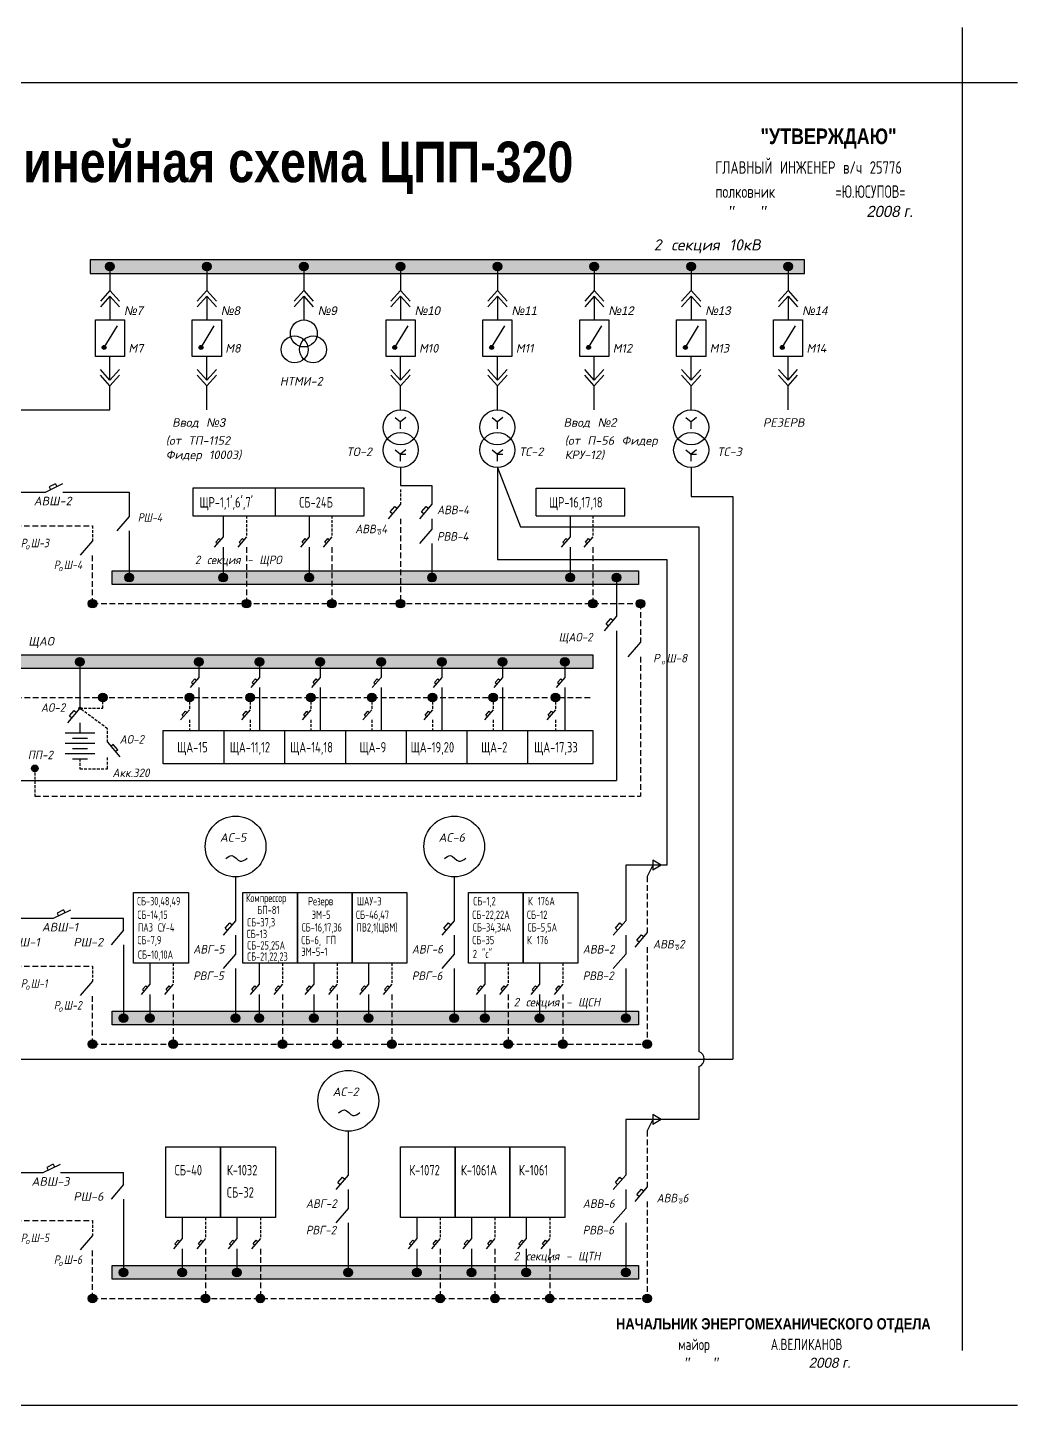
# Model space of a CAD drawing. Header units: millimetres. Extents: x -11416 to -93, y -936 to 5251.
# Drawn here: x -4538 to -93, y -936 to 5251 of the extents above; entities that cross this region are included whole.
import ezdxf

# ---------------------------------------------------------------- set-up
doc = ezdxf.new("R2010")
doc.units = ezdxf.units.MM
doc.linetypes.add('штриховая', pattern=[19.05, 12.7, -6.35])
doc.styles.get("Standard").update_dxf_attribs({"font": 'txt.shx'})
doc.styles.add('стиль1', font='ARIALNB.TTF')

# ---------------------------------------------------------------- blocks, each defined once
blk = doc.blocks.new('1')
at = {"oblique": 12, "width": 0.8}
for s, height, p in [('Р ', 16, (1198.3, 640.3)), ('  Ш-3', 16, (1194.9, 640.3)), ('о', 11.2, (1207.1, 636.4))]:
    blk.add_text(s, height=height, dxfattribs=at).set_placement(p)
blk = doc.blocks.new('11')
at = {"oblique": 12, "width": 0.8}
for s, height, p in [('Р ', 16, (1260.1, 599.4)), ('о', 11.2, (1268.9, 595.5)), ('  Ш-4', 16, (1256.7, 599.4))]:
    blk.add_text(s, height=height, dxfattribs=at).set_placement(p)
blk = doc.blocks.new('111')
at = {"oblique": 12, "width": 0.8}
for s, height, p in [('Р ', 16, (1198.3, -183.8)), ('о', 11.2, (1207.1, -187.7)), ('  Ш-1', 16, (1194.9, -183.8))]:
    blk.add_text(s, height=height, dxfattribs=at).set_placement(p)
blk = doc.blocks.new('1111')
at = {"oblique": 12, "width": 0.8}
for s, height, p in [('Р ', 16, (1260.1, -224.6)), ('о', 11.2, (1268.9, -228.5)), ('  Ш-2', 16, (1256.7, -224.6))]:
    blk.add_text(s, height=height, dxfattribs=at).set_placement(p)
blk = doc.blocks.new('3')
for p, q in [((185.8, 13.6), (176.4, -1.8)), ((185.8, 13.6), (195.2, -1.8)), ((176.4, -1.8), (195.2, -1.8))]:
    blk.add_line(p, q)
blk = doc.blocks.new('11111')
at = {"oblique": 12, "width": 0.8}
for s, height, p in [('Р ', 16, (1198.3, -659.7)), ('  Ш-5', 16, (1194.9, -659.7)), ('о', 11.2, (1207.1, -663.5))]:
    blk.add_text(s, height=height, dxfattribs=at).set_placement(p)
blk = doc.blocks.new('111111')
at = {"oblique": 12, "width": 0.8}
for s, height, p in [('Р ', 16, (1260.1, -700.5)), ('  Ш-6', 16, (1256.7, -700.5)), ('о', 11.2, (1268.9, -704.4))]:
    blk.add_text(s, height=height, dxfattribs=at).set_placement(p)

msp = doc.modelspace()

# ---------------------------------------------------------------- hatches: boundary and pattern name
for color, points in [(108, [(-1050.2, 4208.8), (-4256.6, 4208.8), (-4256.6, 4147.5), (-1050.2, 4147.5)]), (256, [(-4149, 4178.2, 1), (-4187.8, 4178.2, 1)]), (256, [(-3714, 4178.2, 1), (-3752.8, 4178.2, 1)]), (256, [(-3279, 4178.2, 1), (-3317.8, 4178.2, 1)]), (256, [(-2844, 4178.2, 1), (-2882.8, 4178.2, 1)]), (256, [(-2409, 4178.2, 1), (-2447.8, 4178.2, 1)]), (256, [(-1973.9, 4178.2, 1), (-2012.8, 4178.2, 1)]), (256, [(-1538.9, 4178.2, 1), (-1577.8, 4178.2, 1)]), (256, [(-1103.9, 4178.2, 1), (-1142.8, 4178.2, 1)]), (256, [(-4185.4, 3815, 1), (-4203.3, 3815, 1)]), (256, [(-3750.4, 3815, 1), (-3768.3, 3815, 1)]), (256, [(-2880.4, 3815, 1), (-2898.3, 3815, 1)]), (256, [(-2445.4, 3815, 1), (-2463.3, 3815, 1)]), (256, [(-2010.4, 3815, 1), (-2028.3, 3815, 1)]), (256, [(-1575.4, 3815, 1), (-1593.3, 3815, 1)]), (256, [(-1140.4, 3815, 1), (-1158.3, 3815, 1)]), (1, [(-4158.8, 2812.1), (-1795.7, 2812.1), (-1795.7, 2750.7), (-4158.8, 2750.7)]), (256, [(-4062.7, 2781.4, 1), (-4101.6, 2781.4, 1)]), (256, [(-3641.2, 2781.4, 1), (-3680, 2781.4, 1)]), (256, [(-3253.8, 2781.4, 1), (-3292.6, 2781.4, 1)]), (256, [(-2702.9, 2781.4, 1), (-2741.7, 2781.4, 1)]), (256, [(-2082.8, 2781.4, 1), (-2121.7, 2781.4, 1)]), (256, [(-1874.2, 2781.4, 1), (-1913.1, 2781.4, 1)]), (256, [(-4226.9, 2664.6, 1), (-4265.7, 2664.6, 1)]), (256, [(-3535.5, 2664.6, 1), (-3574.3, 2664.6, 1)]), (256, [(-3152.1, 2664.6, 1), (-3191, 2664.6, 1)]), (256, [(-2844, 2664.6, 1), (-2882.8, 2664.6, 1)]), (256, [(-1981.2, 2664.6, 1), (-2020, 2664.6, 1)]), (256, [(-1767.2, 2664.6, 1), (-1806.1, 2664.6, 1)]), (1, [(-6838.5, 2434.4), (-2000.1, 2434.4), (-2000.1, 2373.1), (-6838.5, 2373.1)]), (256, [(-4283.8, 2403.7, 1), (-4322.7, 2403.7, 1)]), (256, [(-3750.3, 2403.7, 1), (-3789.1, 2403.7, 1)]), (256, [(-3477.4, 2403.7, 1), (-3516.2, 2403.7, 1)]), (256, [(-3204.5, 2403.7, 1), (-3243.3, 2403.7, 1)]), (256, [(-2931.6, 2403.7, 1), (-2970.5, 2403.7, 1)]), (256, [(-2658.7, 2403.7, 1), (-2697.6, 2403.7, 1)]), (256, [(-2385.9, 2403.7, 1), (-2424.7, 2403.7, 1)]), (256, [(-2106.3, 2403.7, 1), (-2145.2, 2403.7, 1)]), (256, [(-4180.8, 2243.4, 1), (-4219.6, 2243.4, 1)]), (256, [(-3792.2, 2243.4, 1), (-3831.1, 2243.4, 1)]), (256, [(-3519.3, 2243.4, 1), (-3558.2, 2243.4, 1)]), (256, [(-3246.5, 2243.4, 1), (-3285.3, 2243.4, 1)]), (256, [(-2973.6, 2243.4, 1), (-3012.4, 2243.4, 1)]), (256, [(-2700.7, 2243.4, 1), (-2739.5, 2243.4, 1)]), (256, [(-2427.8, 2243.4, 1), (-2466.7, 2243.4, 1)]), (256, [(-2148.3, 2243.4, 1), (-2187.1, 2243.4, 1)]), (1, [(-4158.8, 834.3), (-1795.7, 834.3), (-1795.7, 773), (-4158.8, 773)]), (256, [(-4087.7, 803.7, 1), (-4126.6, 803.7, 1)]), (256, [(-3970.1, 803.7, 1), (-4009, 803.7, 1)]), (256, [(-3584.7, 803.7, 1), (-3623.6, 803.7, 1)]), (256, [(-3479.6, 803.7, 1), (-3518.4, 803.7, 1)]), (256, [(-3234, 803.7, 1), (-3272.9, 803.7, 1)]), (256, [(-2988.4, 803.7, 1), (-3027.3, 803.7, 1)]), (256, [(-2603, 803.7, 1), (-2641.9, 803.7, 1)]), (256, [(-2466, 803.7, 1), (-2504.8, 803.7, 1)]), (256, [(-2220.4, 803.7, 1), (-2259.2, 803.7, 1)]), (256, [(-1832.9, 803.7, 1), (-1871.7, 803.7, 1)]), (256, [(-4226.9, 686.9, 1), (-4265.7, 686.9, 1)]), (256, [(-3864.4, 686.9, 1), (-3903.3, 686.9, 1)]), (256, [(-3373.9, 686.9, 1), (-3412.7, 686.9, 1)]), (256, [(-3128.3, 686.9, 1), (-3167.2, 686.9, 1)]), (256, [(-2882.7, 686.9, 1), (-2921.6, 686.9, 1)]), (256, [(-2360.3, 686.9, 1), (-2399.1, 686.9, 1)]), (256, [(-2114.7, 686.9, 1), (-2153.5, 686.9, 1)]), (256, [(-1736.3, 686.9, 1), (-1775.2, 686.9, 1)]), (1, [(-4158.8, -307.7), (-1795.7, -307.7), (-1795.7, -369), (-4158.8, -369)]), (256, [(-4087.7, -338.4, 1), (-4126.6, -338.4, 1)]), (256, [(-3825, -338.4, 1), (-3863.8, -338.4, 1)]), (256, [(-3579.4, -338.4, 1), (-3618.2, -338.4, 1)]), (256, [(-3078.7, -338.4, 1), (-3117.5, -338.4, 1)]), (256, [(-2771.3, -338.4, 1), (-2810.1, -338.4, 1)]), (256, [(-2525.7, -338.4, 1), (-2564.5, -338.4, 1)]), (256, [(-2280.1, -338.4, 1), (-2318.9, -338.4, 1)]), (256, [(-1832.9, -338.4, 1), (-1871.7, -338.4, 1)]), (256, [(-4226.9, -455.1, 1), (-4265.7, -455.1, 1)]), (256, [(-3719.3, -455.1, 1), (-3758.1, -455.1, 1)]), (256, [(-3473.7, -455.1, 1), (-3512.5, -455.1, 1)]), (256, [(-2665.6, -455.1, 1), (-2704.4, -455.1, 1)]), (256, [(-2420, -455.1, 1), (-2458.8, -455.1, 1)]), (256, [(-2174.4, -455.1, 1), (-2213.2, -455.1, 1)]), (256, [(-1736.3, -455.1, 1), (-1775.2, -455.1, 1)])]:
    msp.add_hatch(color=color).paths.add_polyline_path(points)
h = msp.add_hatch(color=256)
edge = h.paths.add_edge_path()
edge.add_arc((-2863.4, 3335.3), 2.1, 0, 360)
h = msp.add_hatch(color=256)
edge = h.paths.add_edge_path()
edge.add_arc((-2428.4, 3335.3), 2.1, 0, 360)
h = msp.add_hatch(color=256)
edge = h.paths.add_edge_path()
edge.add_arc((-1558.4, 3335.3), 2.1, 0, 360)
h = msp.add_hatch(color=0)
edge = h.paths.add_edge_path()
edge.add_arc((-4303.2, 2194.6), 5.42, 0, 360)
h = msp.add_hatch(color=0)
edge = h.paths.add_edge_path()
edge.add_arc((-4505.7, 1925.1), 15, 0, 360)

# ---------------------------------------------------------------- linework, layer by layer
at = {"color": 255}
for p, q in [((-340.9, 5251.4), (-340.9, -688.6)), ((-8503.4, 5004.4), (-93.4, 5004.4)), ((-93.4, -935.6), (-8503.4, -935.6))]:
    msp.add_line(p, q, dxfattribs=at)
for p, q in [((-4168.4, 4178.2), (-4168.4, 4070.5)), ((-3733.4, 4178.2), (-3733.4, 4070.5)), ((-3298.4, 4178.2), (-3298.4, 4070.5)), ((-2863.4, 4178.2), (-2863.4, 4070.5)), ((-2428.4, 4178.2), (-2428.4, 4070.5)), ((-1993.4, 4178.2), (-1993.4, 4070.5)), ((-1558.4, 4178.2), (-1558.4, 4070.5)), ((-1123.3, 4178.2), (-1123.3, 4070.5)), ((-4168.4, 4070.5), (-4211.5, 4023)), ((-4168.4, 4044.8), (-4211.5, 3997.3)), ((-4168.4, 4070.5), (-4125.4, 4023)), ((-4168.4, 4044.8), (-4125.4, 3997.3)), ((-4168.4, 4044.8), (-4168.4, 3938.3)), ((-3733.4, 4070.5), (-3776.4, 4023)), ((-3733.4, 4044.8), (-3776.4, 3997.3)), ((-3733.4, 4070.5), (-3690.3, 4023)), ((-3733.4, 4044.8), (-3690.3, 3997.3)), ((-3733.4, 4044.8), (-3733.4, 3938.3)), ((-3298.4, 4070.5), (-3341.4, 4023)), ((-3298.4, 4044.8), (-3341.4, 3997.3)), ((-3298.4, 4070.5), (-3255.3, 4023)), ((-3298.4, 4044.8), (-3255.3, 3997.3)), ((-3298.4, 4044.8), (-3298.4, 3938.3)), ((-2863.4, 4070.5), (-2906.4, 4023)), ((-2863.4, 4044.8), (-2906.4, 3997.3)), ((-2863.4, 4070.5), (-2820.3, 4023)), ((-2863.4, 4044.8), (-2820.3, 3997.3)), ((-2863.4, 4044.8), (-2863.4, 3938.3)), ((-2428.4, 4070.5), (-2471.4, 4023)), ((-2428.4, 4044.8), (-2471.4, 3997.3)), ((-2428.4, 4070.5), (-2385.3, 4023)), ((-2428.4, 4044.8), (-2385.3, 3997.3)), ((-2428.4, 4044.8), (-2428.4, 3938.3)), ((-1993.4, 4070.5), (-2036.4, 4023)), ((-1993.4, 4044.8), (-2036.4, 3997.3)), ((-1993.4, 4070.5), (-1950.3, 4023)), ((-1993.4, 4044.8), (-1950.3, 3997.3)), ((-1993.4, 4044.8), (-1993.4, 3938.3)), ((-1558.4, 4070.5), (-1601.4, 4023)), ((-1558.4, 4044.8), (-1601.4, 3997.3)), ((-1558.4, 4070.5), (-1515.3, 4023)), ((-1558.4, 4044.8), (-1515.3, 3997.3)), ((-1558.4, 4044.8), (-1558.4, 3938.3)), ((-1123.3, 4070.5), (-1166.4, 4023)), ((-1123.3, 4044.8), (-1166.4, 3997.3)), ((-1123.3, 4070.5), (-1080.3, 4023)), ((-1123.3, 4044.8), (-1080.3, 3997.3)), ((-1123.3, 4044.8), (-1123.3, 3938.3)), ((-4168.4, 3668.3), (-4168.4, 3774.8)), ((-3733.4, 3668.3), (-3733.4, 3774.8)), ((-2863.4, 3668.3), (-2863.4, 3774.8)), ((-2428.4, 3668.3), (-2428.4, 3774.8)), ((-1993.4, 3668.3), (-1993.4, 3774.8)), ((-1558.4, 3668.3), (-1558.4, 3774.8)), ((-1123.3, 3668.3), (-1123.3, 3774.8)), ((-4168.4, 3668.3), (-4211.5, 3715.8)), ((-4168.4, 3668.3), (-4125.4, 3715.8)), ((-3733.4, 3668.3), (-3776.4, 3715.8)), ((-3733.4, 3668.3), (-3690.3, 3715.8)), ((-2863.4, 3668.3), (-2906.4, 3715.8)), ((-2863.4, 3668.3), (-2820.3, 3715.8)), ((-2428.4, 3668.3), (-2471.4, 3715.8)), ((-2428.4, 3668.3), (-2385.3, 3715.8)), ((-1993.4, 3668.3), (-2036.4, 3715.8)), ((-1993.4, 3668.3), (-1950.3, 3715.8)), ((-1558.4, 3668.3), (-1601.4, 3715.8)), ((-1558.4, 3668.3), (-1515.3, 3715.8)), ((-1123.3, 3668.3), (-1166.4, 3715.8)), ((-1123.3, 3668.3), (-1080.3, 3715.8)), ((-4168.4, 3642.6), (-4211.5, 3690.1)), ((-4168.4, 3642.6), (-4125.4, 3690.1)), ((-3733.4, 3642.6), (-3776.4, 3690.1)), ((-3733.4, 3642.6), (-3690.3, 3690.1)), ((-2863.4, 3642.6), (-2906.4, 3690.1)), ((-2863.4, 3642.6), (-2820.3, 3690.1)), ((-2428.4, 3642.6), (-2471.4, 3690.1)), ((-2428.4, 3642.6), (-2385.3, 3690.1)), ((-1993.4, 3642.6), (-2036.4, 3690.1)), ((-1993.4, 3642.6), (-1950.3, 3690.1)), ((-1558.4, 3642.6), (-1601.4, 3690.1)), ((-1558.4, 3642.6), (-1515.3, 3690.1)), ((-1123.3, 3642.6), (-1166.4, 3690.1)), ((-1123.3, 3642.6), (-1080.3, 3690.1)), ((-4168.4, 3535), (-4168.4, 3642.6)), ((-3733.4, 3535), (-3733.4, 3642.6)), ((-2863.4, 3535), (-2863.4, 3642.6)), ((-2428.4, 3535), (-2428.4, 3642.6)), ((-1993.4, 3535), (-1993.4, 3642.6)), ((-1558.4, 3535), (-1558.4, 3642.6)), ((-1123.3, 3535), (-1123.3, 3642.6)), ((-5368.2, 3535), (-4168.4, 3535)), ((-2887, 3499.9), (-2863.4, 3480.7)), ((-2839.7, 3499.9), (-2863.4, 3480.7)), ((-2863.4, 3450.1), (-2863.4, 3480.7)), ((-2452, 3499.9), (-2428.4, 3480.7)), ((-2404.7, 3499.9), (-2428.4, 3480.7)), ((-2428.4, 3450.1), (-2428.4, 3480.7)), ((-1582, 3499.9), (-1558.4, 3480.7)), ((-1534.7, 3499.9), (-1558.4, 3480.7)), ((-1558.4, 3450.1), (-1558.4, 3480.7)), ((-2887, 3354.6), (-2863.4, 3335.3)), ((-2839.7, 3354.6), (-2863.4, 3335.3)), ((-2452, 3354.6), (-2428.4, 3335.3)), ((-2404.7, 3354.6), (-2428.4, 3335.3)), ((-1582, 3354.6), (-1558.4, 3335.3)), ((-1534.7, 3354.6), (-1558.4, 3335.3)), ((-2863.4, 3304.8), (-2863.4, 3335.3)), ((-2863.4, 3335.3), (-2839.3, 3335.3)), ((-2428.4, 3304.8), (-2428.4, 3335.3)), ((-2428.4, 3335.3), (-2404.2, 3335.3)), ((-1558.4, 3304.8), (-1558.4, 3335.3)), ((-1558.4, 3335.3), (-1534.2, 3335.3)), ((-2863.4, 3275.5), (-2863.4, 3195.2)), ((-2428.4, 3275.5), (-2428.4, 2862.6)), ((-2428.4, 3275.5), (-2324.1, 3009.2)), ((-1558.4, 3275.5), (-1558.4, 3145.9)), ((-4760.8, 3165.9), (-4457.7, 3165.9)), ((-4457.7, 3165.9), (-4380.5, 3203.5)), ((-4413.3, 3202.4), (-4441.8, 3188.5)), ((-4441.8, 3188.5), (-4436, 3176.5)), ((-4413.3, 3202.4), (-4407.4, 3190.4)), ((-4380.5, 3165.9), (-4082.1, 3165.9)), ((-4082.1, 3165.9), (-4082.1, 3055.9)), ((-3026.9, 3183.4), (-3796.2, 3183.4)), ((-3796.2, 3183.4), (-3796.2, 3059)), ((-3425.1, 3059), (-3425.1, 3183.4)), ((-3026.9, 3059), (-3026.9, 3183.4)), ((-2863.4, 3195.2), (-2722.3, 3195.2)), ((-2722.3, 3195.2), (-2722.3, 3111.1)), ((-2254.2, 3059), (-2254.2, 3183.4)), ((-2254.2, 3183.4), (-1855.9, 3183.4)), ((-1855.9, 3059), (-1855.9, 3183.4)), ((-2863.4, 3111.1), (-2919.4, 3046.2)), ((-2910, 3077.6), (-2889.3, 3101.6)), ((-2889.3, 3101.6), (-2879.1, 3092.9)), ((-2722.3, 3111.1), (-2778.3, 3046.2)), ((-2768.9, 3077.6), (-2748.2, 3101.6)), ((-2748.2, 3101.6), (-2738, 3092.9)), ((-1558.4, 3145.9), (-1371.1, 3145.9)), ((-1371.1, 3145.9), (-1371.1, 619.1)), ((-4082.1, 3055.9), (-4138.2, 2990.9)), ((-3796.2, 3059), (-3026.9, 3059)), ((-3660.6, 3059), (-3660.6, 2964.3)), ((-3273.2, 3059), (-3273.2, 2964.3)), ((-2910, 3077.6), (-2899.9, 3068.8)), ((-2768.9, 3077.6), (-2758.8, 3068.8)), ((-2722.3, 3046.2), (-2722.3, 2999)), ((-2254.2, 3059), (-1855.9, 3059)), ((-2102.2, 3059), (-2102.2, 2964.3)), ((-4082.1, 2990.9), (-4082.1, 2781.4)), ((-2722.3, 2999), (-2778.3, 2934)), ((-2324.1, 3009.2), (-1523.4, 3009.2)), ((-1523.4, 3009.2), (-1523.4, 653.3)), ((-4246.3, 2947.3), (-4302.3, 2882.3)), ((-3660.6, 2964.3), (-3699.8, 2918.8)), ((-3693.2, 2940.8), (-3678.7, 2957.6)), ((-3693.2, 2940.8), (-3686.1, 2934.7)), ((-3678.7, 2957.6), (-3671.6, 2951.5)), ((-3660.6, 2918.8), (-3660.6, 2786.6)), ((-3554.9, 2964.3), (-3594.1, 2918.8)), ((-3587.5, 2940.8), (-3573, 2957.6)), ((-3587.5, 2940.8), (-3580.4, 2934.7)), ((-3573, 2957.6), (-3565.9, 2951.5)), ((-3273.2, 2964.3), (-3312.4, 2918.8)), ((-3305.8, 2940.8), (-3291.3, 2957.6)), ((-3305.8, 2940.8), (-3298.7, 2934.7)), ((-3291.3, 2957.6), (-3284.2, 2951.5)), ((-3273.2, 2918.8), (-3273.2, 2786.6)), ((-3171.5, 2964.3), (-3210.8, 2918.8)), ((-3204.2, 2940.8), (-3189.7, 2957.6)), ((-3204.2, 2940.8), (-3197.1, 2934.7)), ((-3189.7, 2957.6), (-3182.6, 2951.5)), ((-2722.3, 2934), (-2722.3, 2788.9)), ((-2102.2, 2964.3), (-2141.5, 2918.8)), ((-2134.9, 2940.8), (-2120.4, 2957.6)), ((-2134.9, 2940.8), (-2127.8, 2934.7)), ((-2120.4, 2957.6), (-2113.3, 2951.5)), ((-2102.2, 2918.8), (-2102.2, 2786.6)), ((-2000.6, 2964.3), (-2039.8, 2918.8)), ((-2033.3, 2940.8), (-2018.8, 2957.6)), ((-2033.3, 2940.8), (-2026.2, 2934.7)), ((-2018.8, 2957.6), (-2011.7, 2951.5)), ((-2428.4, 2862.6), (-1667.4, 2862.6)), ((-1667.4, 2862.6), (-1667.4, 1489.8)), ((-1893.7, 2781.4), (-1893.7, 2607.9)), ((-1893.7, 2607.9), (-1949.7, 2542.9)), ((-1940.3, 2574.3), (-1919.6, 2598.4)), ((-1940.3, 2574.3), (-1930.2, 2565.6)), ((-1919.6, 2598.4), (-1909.4, 2589.6)), ((-1893.7, 2542.9), (-1893.7, 1870.1)), ((-1786.6, 2491.1), (-1842.7, 2426.2)), ((-4303.2, 2403.7), (-4303.2, 2194.6)), ((-3769.7, 2403.7), (-3769.7, 2333.6)), ((-3496.8, 2403.7), (-3496.8, 2333.6)), ((-3223.9, 2403.7), (-3223.9, 2333.6)), ((-2951, 2403.7), (-2951, 2333.6)), ((-2678.2, 2403.7), (-2678.2, 2333.6)), ((-2405.3, 2403.7), (-2405.3, 2333.6)), ((-2125.7, 2403.7), (-2125.7, 2333.6)), ((-3769.7, 2333.6), (-3808.9, 2288.1)), ((-3802.3, 2310.1), (-3787.8, 2326.9)), ((-3802.3, 2310.1), (-3795.2, 2304)), ((-3787.8, 2326.9), (-3780.7, 2320.8)), ((-3496.8, 2333.6), (-3536, 2288.1)), ((-3529.4, 2310.1), (-3514.9, 2326.9)), ((-3529.4, 2310.1), (-3522.4, 2304)), ((-3514.9, 2326.9), (-3507.8, 2320.8)), ((-3223.9, 2333.6), (-3263.1, 2288.1)), ((-3256.6, 2310.1), (-3242.1, 2326.9)), ((-3256.6, 2310.1), (-3249.5, 2304)), ((-3242.1, 2326.9), (-3235, 2320.8)), ((-2951, 2333.6), (-2990.3, 2288.1)), ((-2983.7, 2310.1), (-2969.2, 2326.9)), ((-2983.7, 2310.1), (-2976.6, 2304)), ((-2969.2, 2326.9), (-2962.1, 2320.8)), ((-2678.2, 2333.6), (-2717.4, 2288.1)), ((-2710.8, 2310.1), (-2696.3, 2326.9)), ((-2710.8, 2310.1), (-2703.7, 2304)), ((-2696.3, 2326.9), (-2689.2, 2320.8)), ((-2405.3, 2333.6), (-2444.5, 2288.1)), ((-2437.9, 2310.1), (-2423.4, 2326.9)), ((-2437.9, 2310.1), (-2430.8, 2304)), ((-2423.4, 2326.9), (-2416.3, 2320.8)), ((-2125.7, 2333.6), (-2165, 2288.1)), ((-2158.4, 2310.1), (-2143.9, 2326.9)), ((-2158.4, 2310.1), (-2151.3, 2304)), ((-2143.9, 2326.9), (-2136.8, 2320.8)), ((-3769.7, 2288.1), (-3769.7, 2094.5)), ((-3496.8, 2288.1), (-3496.8, 2094.5)), ((-3223.9, 2288.1), (-3223.9, 2094.5)), ((-2951, 2288.1), (-2951, 2094.5)), ((-2678.2, 2288.1), (-2678.2, 2094.5)), ((-2405.3, 2288.1), (-2405.3, 2094.5)), ((-2125.7, 2288.1), (-2125.7, 2094.5)), ((-4303.2, 2194.6), (-4359.3, 2129.6)), ((-4349.9, 2161), (-4329.1, 2185)), ((-4329.1, 2185), (-4319, 2176.3)), ((-3811.6, 2188.1), (-3850.9, 2142.6)), ((-3844.3, 2164.6), (-3829.8, 2181.4)), ((-3829.8, 2181.4), (-3822.7, 2175.3)), ((-3538.8, 2188.1), (-3578, 2142.6)), ((-3571.4, 2164.6), (-3556.9, 2181.4)), ((-3556.9, 2181.4), (-3549.8, 2175.3)), ((-3265.9, 2188.1), (-3305.1, 2142.6)), ((-3298.5, 2164.6), (-3284, 2181.4)), ((-3284, 2181.4), (-3276.9, 2175.3)), ((-2993, 2188.1), (-3032.2, 2142.6)), ((-3025.6, 2164.6), (-3011.1, 2181.4)), ((-3011.1, 2181.4), (-3004, 2175.3)), ((-2720.1, 2188.1), (-2759.3, 2142.6)), ((-2752.8, 2164.6), (-2738.2, 2181.4)), ((-2738.2, 2181.4), (-2731.2, 2175.3)), ((-2447.2, 2188.1), (-2486.5, 2142.6)), ((-2479.9, 2164.6), (-2465.4, 2181.4)), ((-2465.4, 2181.4), (-2458.3, 2175.3)), ((-2167.7, 2188.1), (-2206.9, 2142.6)), ((-2200.4, 2164.6), (-2185.8, 2181.4)), ((-2185.8, 2181.4), (-2178.7, 2175.3)), ((-4349.9, 2161), (-4339.7, 2152.2)), ((-4303.2, 2129.6), (-4303.2, 2084.5)), ((-3844.3, 2164.6), (-3837.2, 2158.4)), ((-3571.4, 2164.6), (-3564.3, 2158.4)), ((-3298.5, 2164.6), (-3291.4, 2158.4)), ((-3025.6, 2164.6), (-3018.6, 2158.4)), ((-2752.8, 2164.6), (-2745.7, 2158.4)), ((-2479.9, 2164.6), (-2472.8, 2158.4)), ((-2200.4, 2164.6), (-2193.3, 2158.4)), ((-4370, 2084.5), (-4236.5, 2084.5)), ((-4336.6, 2060.8), (-4269.9, 2060.8)), ((-4179.8, 2042), (-4123.8, 1977)), ((-3657.2, 2094.5), (-3657.2, 1946.1)), ((-3384.3, 2094.5), (-3384.3, 1946.1)), ((-3111.4, 2094.5), (-3111.4, 1946.1)), ((-2838.6, 2094.5), (-2838.6, 1946.1)), ((-2565.7, 2094.5), (-2565.7, 1946.1)), ((-2292.8, 2094.5), (-2292.8, 1946.1)), ((-4370, 2038.3), (-4236.5, 2038.3)), ((-4370, 1992), (-4236.5, 1992)), ((-4336.6, 2014.5), (-4269.9, 2014.5)), ((-4153.9, 2032.5), (-4164, 2023.7)), ((-4133.1, 2008.4), (-4153.9, 2032.5)), ((-4133.1, 2008.4), (-4143.3, 1999.7)), ((-4336.6, 1968.3), (-4269.9, 1968.3)), ((-4734.4, 1870.1), (-1893.7, 1870.1)), ((-1852.3, 1489.8), (-1852.3, 1240.7)), ((-1667.4, 1489.8), (-1852.3, 1489.8)), ((-1729.9, 1489.8), (-1755.8, 1439.3)), ((-3604.2, 1437.7), (-3604.2, 1240.7)), ((-2622.4, 1437.7), (-2622.4, 1240.7)), ((-4628.4, 1252.7), (-4421.2, 1252.7)), ((-4421.2, 1252.7), (-4344.1, 1290.2)), ((-4376.8, 1289.2), (-4405.4, 1275.3)), ((-4405.4, 1275.3), (-4399.5, 1263.2)), ((-4376.8, 1289.2), (-4371, 1277.1)), ((-4344.1, 1252.7), (-4107.1, 1252.7)), ((-4107.1, 1198.3), (-4107.1, 1252.7)), ((-3604.2, 1240.7), (-3660.2, 1175.8)), ((-2622.4, 1240.7), (-2678.5, 1175.8)), ((-1852.3, 1240.7), (-1908.4, 1175.8)), ((-4107.1, 1198.3), (-4163.2, 1133.3)), ((-3650.8, 1207.2), (-3630.1, 1231.2)), ((-3650.8, 1207.2), (-3640.7, 1198.4)), ((-3630.1, 1231.2), (-3619.9, 1222.5)), ((-3604.2, 1175.8), (-3604.2, 1090.8)), ((-2669.1, 1207.2), (-2648.3, 1231.2)), ((-2669.1, 1207.2), (-2658.9, 1198.4)), ((-2648.3, 1231.2), (-2638.2, 1222.5)), ((-2622.4, 1175.8), (-2622.4, 1090.8)), ((-1899, 1207.2), (-1878.2, 1231.2)), ((-1899, 1207.2), (-1888.8, 1198.4)), ((-1878.2, 1231.2), (-1868.1, 1222.5)), ((-1852.3, 1175.8), (-1852.3, 1090.8)), ((-1755.8, 1187.8), (-1811.8, 1122.8)), ((-1802.4, 1154.2), (-1781.7, 1178.2)), ((-1781.7, 1178.2), (-1771.5, 1169.5)), ((-4107.1, 1133.3), (-4107.1, 803.7)), ((-1802.4, 1154.2), (-1792.3, 1145.4)), ((-3604.2, 1090.8), (-3660.2, 1025.9)), ((-2622.4, 1090.8), (-2678.5, 1025.9)), ((-1852.3, 1090.8), (-1908.4, 1025.9)), ((-3989.6, 1050.3), (-3989.6, 955.6)), ((-3604.2, 1025.9), (-3604.2, 811.1)), ((-3499, 1050.3), (-3499, 955.6)), ((-3253.4, 1050.3), (-3253.4, 955.6)), ((-3007.8, 1050.3), (-3007.8, 955.6)), ((-2622.4, 1025.9), (-2622.4, 811.1)), ((-2485.4, 1050.3), (-2485.4, 955.6)), ((-2239.8, 1050.3), (-2239.8, 955.6)), ((-1852.3, 1025.9), (-1852.3, 811.1)), ((-4246.3, 969.5), (-4302.3, 904.6)), ((-3989.6, 955.6), (-4028.8, 910.1)), ((-4022.2, 932.1), (-4007.7, 948.9)), ((-4022.2, 932.1), (-4015.1, 926)), ((-4007.7, 948.9), (-4000.6, 942.8)), ((-3883.9, 955.6), (-3923.1, 910.1)), ((-3916.5, 932.1), (-3902, 948.9)), ((-3916.5, 932.1), (-3909.4, 926)), ((-3902, 948.9), (-3894.9, 942.8)), ((-3499, 955.6), (-3538.2, 910.1)), ((-3531.7, 932.1), (-3517.2, 948.9)), ((-3531.7, 932.1), (-3524.6, 926)), ((-3517.2, 948.9), (-3510.1, 942.8)), ((-3393.3, 955.6), (-3432.5, 910.1)), ((-3426, 932.1), (-3411.5, 948.9)), ((-3426, 932.1), (-3418.9, 926)), ((-3411.5, 948.9), (-3404.4, 942.8)), ((-3253.4, 955.6), (-3292.7, 910.1)), ((-3286.1, 932.1), (-3271.6, 948.9)), ((-3286.1, 932.1), (-3279, 926)), ((-3271.6, 948.9), (-3264.5, 942.8)), ((-3147.7, 955.6), (-3187, 910.1)), ((-3180.4, 932.1), (-3165.9, 948.9)), ((-3180.4, 932.1), (-3173.3, 926)), ((-3165.9, 948.9), (-3158.8, 942.8)), ((-3007.8, 955.6), (-3047.1, 910.1)), ((-3040.5, 932.1), (-3026, 948.9)), ((-3040.5, 932.1), (-3033.4, 926)), ((-3026, 948.9), (-3018.9, 942.8)), ((-2902.1, 955.6), (-2941.4, 910.1)), ((-2934.8, 932.1), (-2920.3, 948.9)), ((-2934.8, 932.1), (-2927.7, 926)), ((-2920.3, 948.9), (-2913.2, 942.8)), ((-2485.4, 955.6), (-2524.6, 910.1)), ((-2518.1, 932.1), (-2503.5, 948.9)), ((-2518.1, 932.1), (-2511, 926)), ((-2503.5, 948.9), (-2496.4, 942.8)), ((-2379.7, 955.6), (-2418.9, 910.1)), ((-2412.4, 932.1), (-2397.8, 948.9)), ((-2412.4, 932.1), (-2405.3, 926)), ((-2397.8, 948.9), (-2390.7, 942.8)), ((-2239.8, 955.6), (-2279, 910.1)), ((-2272.5, 932.1), (-2257.9, 948.9)), ((-2272.5, 932.1), (-2265.4, 926)), ((-2257.9, 948.9), (-2250.9, 942.8)), ((-2134.1, 955.6), (-2173.3, 910.1)), ((-2166.8, 932.1), (-2152.3, 948.9)), ((-2166.8, 932.1), (-2159.7, 926)), ((-2152.3, 948.9), (-2145.2, 942.8)), ((-3989.6, 910.1), (-3989.6, 803.7)), ((-3499, 910.1), (-3499, 803.7)), ((-3253.4, 910.1), (-3253.4, 803.7)), ((-3007.8, 910.1), (-3007.8, 803.7)), ((-2485.4, 910.1), (-2485.4, 803.7)), ((-2239.8, 910.1), (-2239.8, 803.7)), ((-5297.1, 619.1), (-1371.1, 619.1)), ((-1523.4, 586.1), (-1523.4, 347.8)), ((-1852.3, 347.8), (-1852.3, 98.7)), ((-1523.4, 347.8), (-1852.3, 347.8)), ((-1729.9, 347.8), (-1755.8, 297.3)), ((-3098.1, 295.7), (-3098.1, 98.7)), ((-4467.8, 110.7), (-4390.7, 148.2)), ((-4423.4, 147.1), (-4452, 133.3)), ((-4452, 133.3), (-4446.1, 121.2)), ((-4423.4, 147.1), (-4417.6, 135.1)), ((-4739.5, 110.7), (-4467.8, 110.7)), ((-4390.7, 110.7), (-4107.1, 110.7)), ((-4107.1, 56.2), (-4107.1, 110.7)), ((-3098.1, 98.7), (-3154.1, 33.7)), ((-3144.8, 65.1), (-3124, 89.2)), ((-3144.8, 65.1), (-3134.6, 56.4)), ((-3124, 89.2), (-3113.9, 80.4)), ((-1852.3, 98.7), (-1908.4, 33.7)), ((-1899, 65.1), (-1878.2, 89.2)), ((-1899, 65.1), (-1888.8, 56.4)), ((-1878.2, 89.2), (-1868.1, 80.4)), ((-4107.1, 56.2), (-4163.2, -8.7)), ((-3098.1, 33.7), (-3098.1, -51.2)), ((-1852.3, 33.7), (-1852.3, -51.2)), ((-1755.8, 45.7), (-1811.8, -19.2)), ((-1802.4, 12.2), (-1781.7, 36.2)), ((-1802.4, 12.2), (-1792.3, 3.4)), ((-1781.7, 36.2), (-1771.5, 27.5)), ((-4107.1, -8.7), (-4107.1, -338.4)), ((-3098.1, -51.2), (-3154.1, -116.2)), ((-1852.3, -51.2), (-1908.4, -116.2)), ((-3844.4, -91.7), (-3844.4, -186.4)), ((-3598.8, -91.7), (-3598.8, -186.4)), ((-3098.1, -116.2), (-3098.1, -330.9)), ((-2790.7, -91.7), (-2790.7, -186.4)), ((-2545.1, -91.7), (-2545.1, -186.4)), ((-2299.5, -91.7), (-2299.5, -186.4)), ((-1852.3, -116.2), (-1852.3, -330.9)), ((-4246.3, -172.5), (-4302.3, -237.4)), ((-3844.4, -186.4), (-3883.6, -231.9)), ((-3877, -209.9), (-3862.5, -193.1)), ((-3877, -209.9), (-3869.9, -216)), ((-3862.5, -193.1), (-3855.4, -199.2)), ((-3844.4, -231.9), (-3844.4, -338.4)), ((-3738.7, -186.4), (-3777.9, -231.9)), ((-3771.3, -209.9), (-3756.8, -193.1)), ((-3771.3, -209.9), (-3764.2, -216)), ((-3756.8, -193.1), (-3749.7, -199.2)), ((-3598.8, -186.4), (-3638, -231.9)), ((-3631.4, -209.9), (-3616.9, -193.1)), ((-3631.4, -209.9), (-3624.3, -216)), ((-3616.9, -193.1), (-3609.8, -199.2)), ((-3598.8, -231.9), (-3598.8, -338.4)), ((-3493.1, -186.4), (-3532.3, -231.9)), ((-3525.7, -209.9), (-3511.2, -193.1)), ((-3525.7, -209.9), (-3518.6, -216)), ((-3511.2, -193.1), (-3504.1, -199.2)), ((-2790.7, -186.4), (-2829.9, -231.9)), ((-2823.3, -209.9), (-2808.8, -193.1)), ((-2823.3, -209.9), (-2816.2, -216)), ((-2808.8, -193.1), (-2801.7, -199.2)), ((-2790.7, -231.9), (-2790.7, -338.4)), ((-2685, -186.4), (-2724.2, -231.9)), ((-2717.6, -209.9), (-2703.1, -193.1)), ((-2717.6, -209.9), (-2710.6, -216)), ((-2703.1, -193.1), (-2696, -199.2)), ((-2545.1, -186.4), (-2584.3, -231.9)), ((-2577.8, -209.9), (-2563.2, -193.1)), ((-2577.8, -209.9), (-2570.7, -216)), ((-2563.2, -193.1), (-2556.1, -199.2)), ((-2545.1, -231.9), (-2545.1, -338.4)), ((-2439.4, -186.4), (-2478.6, -231.9)), ((-2472.1, -209.9), (-2457.5, -193.1)), ((-2472.1, -209.9), (-2465, -216)), ((-2457.5, -193.1), (-2450.4, -199.2)), ((-2299.5, -186.4), (-2338.7, -231.9)), ((-2332.2, -209.9), (-2317.7, -193.1)), ((-2332.2, -209.9), (-2325.1, -216)), ((-2317.7, -193.1), (-2310.6, -199.2)), ((-2299.5, -231.9), (-2299.5, -338.4)), ((-2193.8, -186.4), (-2233, -231.9)), ((-2226.5, -209.9), (-2212, -193.1)), ((-2226.5, -209.9), (-2219.4, -216)), ((-2212, -193.1), (-2204.9, -199.2))]:
    msp.add_line(p, q)
at = {"linetype": 'штриховая'}
for p, q in [((-2863.4, 3177.9), (-2863.4, 3111.1)), ((-3554.9, 3059), (-3554.9, 2964.3)), ((-3171.5, 3059), (-3171.5, 2964.3)), ((-2000.6, 3059), (-2000.6, 2964.3)), ((-4246.3, 3014.1), (-4246.3, 2947.3)), ((-4200.2, 2194.6), (-4200.2, 2243.4)), ((-3811.6, 2243.4), (-3811.6, 2188.1)), ((-3538.8, 2243.4), (-3538.8, 2188.1)), ((-3265.9, 2243.4), (-3265.9, 2188.1)), ((-2993, 2243.4), (-2993, 2188.1)), ((-2720.1, 2243.4), (-2720.1, 2188.1)), ((-2447.2, 2243.4), (-2447.2, 2188.1)), ((-2167.7, 2243.4), (-2167.7, 2188.1)), ((-4303.2, 2194.6), (-4200.2, 2194.6)), ((-4179.8, 2103.1), (-4303.2, 2194.6)), ((-3811.6, 2142.6), (-3811.6, 2094.5)), ((-3538.8, 2142.6), (-3538.8, 2094.5)), ((-3265.9, 2142.6), (-3265.9, 2094.5)), ((-2993, 2142.6), (-2993, 2094.5)), ((-2720.1, 2142.6), (-2720.1, 2094.5)), ((-2447.2, 2142.6), (-2447.2, 2094.5)), ((-2167.7, 2142.6), (-2167.7, 2094.5)), ((-4179.8, 2042), (-4179.8, 2103.1)), ((-4505.7, 1925.1), (-4505.7, 1800.5)), ((-4303.2, 1968.3), (-4303.2, 1923.2)), ((-4303.2, 1923.2), (-4179.8, 1923.2)), ((-4179.8, 1923.2), (-4179.8, 1977)), ((-4246.3, 1036.3), (-4246.3, 969.5)), ((-3883.9, 1050.3), (-3883.9, 955.6)), ((-3393.3, 1050.3), (-3393.3, 955.6)), ((-3147.7, 1050.3), (-3147.7, 955.6)), ((-2902.1, 1050.3), (-2902.1, 955.6)), ((-2379.7, 1050.3), (-2379.7, 955.6)), ((-2134.1, 1050.3), (-2134.1, 955.6)), ((-4246.3, -105.7), (-4246.3, -172.5)), ((-3738.7, -91.7), (-3738.7, -186.4)), ((-3493.1, -91.7), (-3493.1, -186.4)), ((-2685, -91.7), (-2685, -186.4)), ((-2439.4, -91.7), (-2439.4, -186.4)), ((-2193.8, -91.7), (-2193.8, -186.4))]:
    msp.add_line(p, q, dxfattribs=at)
at = {"linetype": 'штриховая', "ltscale": 2}
for p, q in [((-2863.4, 3046.2), (-2863.4, 2664.6)), ((-4592.4, 3014.1), (-4246.3, 3014.1)), ((-3554.9, 2918.8), (-3554.9, 2664.6)), ((-3171.5, 2918.8), (-3171.5, 2664.6)), ((-2000.6, 2918.8), (-2000.6, 2664.6)), ((-4246.3, 2664.6), (-4246.3, 2882.3)), ((-4246.3, 2664.6), (-1786.6, 2664.6)), ((-1786.6, 2664.6), (-1786.6, 2491.1)), ((-1786.6, 2426.2), (-1786.6, 1800.5)), ((-6838.5, 2243.4), (-2000.1, 2243.4)), ((-4505.7, 1800.5), (-1786.6, 1800.5)), ((-1755.8, 1439.3), (-1755.8, 1187.8)), ((-1755.8, 1122.8), (-1755.8, 686.9)), ((-4592.4, 1036.3), (-4246.3, 1036.3)), ((-4246.3, 686.9), (-4246.3, 904.6)), ((-3883.9, 910.1), (-3883.9, 686.9)), ((-3393.3, 910.1), (-3393.3, 686.9)), ((-3147.7, 910.1), (-3147.7, 686.9)), ((-2902.1, 910.1), (-2902.1, 686.9)), ((-2379.7, 910.1), (-2379.7, 686.9)), ((-2134.1, 910.1), (-2134.1, 686.9)), ((-4246.3, 686.9), (-1755.8, 686.9)), ((-1755.8, 297.3), (-1755.8, 45.7)), ((-1755.8, -19.2), (-1755.8, -455.1)), ((-4592.4, -105.7), (-4246.3, -105.7)), ((-4246.3, -455.1), (-4246.3, -237.4)), ((-3738.7, -231.9), (-3738.7, -455.1)), ((-3493.1, -231.9), (-3493.1, -455.1)), ((-2685, -231.9), (-2685, -455.1)), ((-2439.4, -231.9), (-2439.4, -455.1)), ((-2193.8, -231.9), (-2193.8, -455.1)), ((-4246.3, -455.1), (-1755.8, -455.1))]:
    msp.add_line(p, q, dxfattribs=at)
for points in [[(-1050.2, 4208.8), (-4256.6, 4208.8), (-4256.6, 4147.5), (-1050.2, 4147.5)], [(-4233.6, 3938.3), (-4103.2, 3938.3), (-4103.2, 3774.8), (-4233.6, 3774.8)], [(-3798.6, 3938.3), (-3668.2, 3938.3), (-3668.2, 3774.8), (-3798.6, 3774.8)], [(-2928.6, 3938.3), (-2798.2, 3938.3), (-2798.2, 3774.8), (-2928.6, 3774.8)], [(-2493.6, 3938.3), (-2363.1, 3938.3), (-2363.1, 3774.8), (-2493.6, 3774.8)], [(-2058.6, 3938.3), (-1928.1, 3938.3), (-1928.1, 3774.8), (-2058.6, 3774.8)], [(-1623.6, 3938.3), (-1493.1, 3938.3), (-1493.1, 3774.8), (-1623.6, 3774.8)], [(-1188.6, 3938.3), (-1058.1, 3938.3), (-1058.1, 3774.8), (-1188.6, 3774.8)], [(-4158.8, 2812.1), (-1795.7, 2812.1), (-1795.7, 2750.7), (-4158.8, 2750.7)], [(-6838.5, 2434.4), (-2000.1, 2434.4), (-2000.1, 2373.1), (-6838.5, 2373.1)], [(-3930.1, 2094.5), (-2000.1, 2094.5), (-2000.1, 1946.1), (-3930.1, 1946.1)], [(-4062, 1367.3), (-3816.4, 1367.3), (-3816.4, 1050.3), (-4062, 1050.3)], [(-3571.5, 1367.3), (-3325.9, 1367.3), (-3325.9, 1050.3), (-3571.5, 1050.3)], [(-3325.9, 1367.3), (-3080.3, 1367.3), (-3080.3, 1050.3), (-3325.9, 1050.3)], [(-3080.3, 1367.3), (-2834.7, 1367.3), (-2834.7, 1050.3), (-3080.3, 1050.3)], [(-2557.9, 1367.3), (-2312.3, 1367.3), (-2312.3, 1050.3), (-2557.9, 1050.3)], [(-2312.3, 1367.3), (-2066.7, 1367.3), (-2066.7, 1050.3), (-2312.3, 1050.3)], [(-4158.8, 834.3), (-1795.7, 834.3), (-1795.7, 773), (-4158.8, 773)], [(-3916.9, 225.2), (-3671.3, 225.2), (-3671.3, -91.7), (-3916.9, -91.7)], [(-3671.3, 225.2), (-3425.7, 225.2), (-3425.7, -91.7), (-3671.3, -91.7)], [(-2863.2, 225.2), (-2617.6, 225.2), (-2617.6, -91.7), (-2863.2, -91.7)], [(-2617.6, 225.2), (-2372, 225.2), (-2372, -91.7), (-2617.6, -91.7)], [(-2372, 225.2), (-2126.4, 225.2), (-2126.4, -91.7), (-2372, -91.7)], [(-4158.8, -307.7), (-1795.7, -307.7), (-1795.7, -369), (-4158.8, -369)]]:
    msp.add_lwpolyline(points, close=True)
for points in [[(-4194.4, 3815), (-4135, 3911.5)], [(-3759.4, 3815), (-3699.9, 3911.5)], [(-2889.4, 3815), (-2829.9, 3911.5)], [(-2454.4, 3815), (-2394.9, 3911.5)], [(-2019.3, 3815), (-1959.9, 3911.5)], [(-1584.3, 3815), (-1524.9, 3911.5)], [(-1149.3, 3815), (-1089.9, 3911.5)]]:
    msp.add_lwpolyline(points)
for centre, radius in [((-4168.4, 4178.2), 19.4), ((-3733.4, 4178.2), 19.4), ((-3298.4, 4178.2), 19.4), ((-2863.4, 4178.2), 19.4), ((-2428.4, 4178.2), 19.4), ((-1993.4, 4178.2), 19.4), ((-1558.4, 4178.2), 19.4), ((-1123.3, 4178.2), 19.4), ((-3297.7, 3877.8), 60.5), ((-3339.2, 3806), 60.5), ((-3256.2, 3806), 60.5), ((-4194.4, 3815), 8.95), ((-3759.4, 3815), 8.95), ((-2889.4, 3815), 8.95), ((-2454.4, 3815), 8.95), ((-2019.3, 3815), 8.95), ((-1584.3, 3815), 8.95), ((-1149.3, 3815), 8.95), ((-2863.4, 3456.3), 78.7), ((-2428.4, 3456.3), 78.7), ((-1558.4, 3456.3), 78.7), ((-2863.4, 3354.2), 78.7), ((-2428.4, 3354.2), 78.7), ((-1558.4, 3354.2), 78.7), ((-2863.4, 3335.3), 2.1), ((-2428.4, 3335.3), 2.1), ((-1558.4, 3335.3), 2.1), ((-4082.1, 2781.4), 19.4), ((-3660.6, 2781.4), 19.4), ((-3273.2, 2781.4), 19.4), ((-2722.3, 2781.4), 19.4), ((-2102.2, 2781.4), 19.4), ((-1893.7, 2781.4), 19.4), ((-4246.3, 2664.6), 19.4), ((-3554.9, 2664.6), 19.4), ((-3171.5, 2664.6), 19.4), ((-2863.4, 2664.6), 19.4), ((-2000.6, 2664.6), 19.4), ((-1786.6, 2664.6), 19.4), ((-4303.2, 2403.7), 19.4), ((-3769.7, 2403.7), 19.4), ((-3496.8, 2403.7), 19.4), ((-3223.9, 2403.7), 19.4), ((-2951, 2403.7), 19.4), ((-2678.2, 2403.7), 19.4), ((-2405.3, 2403.7), 19.4), ((-2125.7, 2403.7), 19.4), ((-4200.2, 2243.4), 19.4), ((-3811.6, 2243.4), 19.4), ((-3538.8, 2243.4), 19.4), ((-3265.9, 2243.4), 19.4), ((-2993, 2243.4), 19.4), ((-2720.1, 2243.4), 19.4), ((-2447.2, 2243.4), 19.4), ((-2167.7, 2243.4), 19.4), ((-4303.2, 2194.6), 5.42), ((-4505.7, 1925.1), 15), ((-3604.2, 1574.1), 136.4), ((-2622.4, 1574.1), 136.4), ((-4107.1, 803.7), 19.4), ((-3989.6, 803.7), 19.4), ((-3604.2, 803.7), 19.4), ((-3499, 803.7), 19.4), ((-3253.4, 803.7), 19.4), ((-3007.8, 803.7), 19.4), ((-2622.4, 803.7), 19.4), ((-2485.4, 803.7), 19.4), ((-2239.8, 803.7), 19.4), ((-1852.3, 803.7), 19.4), ((-4246.3, 686.9), 19.4), ((-3883.9, 686.9), 19.4), ((-3393.3, 686.9), 19.4), ((-3147.7, 686.9), 19.4), ((-2902.1, 686.9), 19.4), ((-2379.7, 686.9), 19.4), ((-2134.1, 686.9), 19.4), ((-1755.8, 686.9), 19.4), ((-3098.1, 432.1), 136.4), ((-4107.1, -338.4), 19.4), ((-3844.4, -338.4), 19.4), ((-3598.8, -338.4), 19.4), ((-3098.1, -338.4), 19.4), ((-2790.7, -338.4), 19.4), ((-2545.1, -338.4), 19.4), ((-2299.5, -338.4), 19.4), ((-1852.3, -338.4), 19.4), ((-4246.3, -455.1), 19.4), ((-3738.7, -455.1), 19.4), ((-3493.1, -455.1), 19.4), ((-2685, -455.1), 19.4), ((-2439.4, -455.1), 19.4), ((-2193.8, -455.1), 19.4), ((-1755.8, -455.1), 19.4)]:
    msp.add_circle(centre, radius)
msp.add_arc((-1536.3, 619.7), 36, 290.9531, 69.0469)
for points in [[(-3648.4, 1520.3), (-3621.3, 1533.3), (-3583.2, 1508.6), (-3552.2, 1521.3)], [(-2666.7, 1520.3), (-2639.6, 1533.3), (-2601.5, 1508.6), (-2570.5, 1521.3)], [(-3142.4, 378.3), (-3115.3, 391.3), (-3077.1, 366.5), (-3046.2, 379.3)]]:
    msp.add_spline(points, degree=3)

# ---------------------------------------------------------------- block references
at = {"xscale": 2.399999999999977, "yscale": 2.399999999999977, "zscale": 2.4}
for name in ['1', '11', '111', '1111', '11111', '111111']:
    msp.add_blockref(name, (-7444.6, 1381), dxfattribs=at)
at = {"xscale": 2.399999999999977, "yscale": 2.399999999999977, "zscale": 2.4, "rotation": 270}
for p in [(-1725.6, 1935.7), (-1725.6, 793.7)]:
    msp.add_blockref('3', p, dxfattribs=at)

# ---------------------------------------------------------------- texts
at = {"color": 0, "style": 'стиль1'}
for s, height, p in [('"УТВЕРЖДАЮ"', 70.131, (-1247.1, 4728.1)), ('Оперативная однолинейная схема ЦПП-320', 182.339, (-6634.5, 4557.1)), ('НАЧАЛЬНИК ЭНЕРГОМЕХАНИЧЕСКОГО ОТДЕЛА', 50.494, (-1895.8, -594.3))]:
    msp.add_text(s, height=height, dxfattribs=at).set_placement(p)
for s, height, width, p in [('ГЛАВНЫЙ ИНЖЕНЕР в/ч 25776', 56.104, 0.7, (-1449.7, 4595.1)), ('полковник        =Ю.ЮСУПОВ=', 56.104, 0.7, (-1449.7, 4486.7)), ("ЩР-1,1',6',7'", 46.754, 0.7, (-3766.1, 3096.2)), ('СБ-24Б', 46.75, 0.7, (-3318.3, 3096.2)), ('ЩР-16,17,18', 46.754, 0.7, (-2196.9, 3096.2)), ('ЩА-15', 46.75, 0.7, (-3866.1, 1996.4)), ('ЩА-11,12', 46.75, 0.7, (-3629.9, 1996.4)), ('ЩА-14,18', 46.75, 0.7, (-3358.8, 1996.4)), ('ЩА-9', 46.75, 0.7, (-3047.5, 1996.4)), ('ЩА-19,20', 46.75, 0.7, (-2817.8, 1996.4)), ('ЩА-2', 46.75, 0.7, (-2501.7, 1996.4)), ('ЩА-17,33', 46.75, 0.7, (-2263.3, 1996.4)), ('Компрессор', 37.4, 0.62, (-3557.8, 1324.7)), ('СБ-30,48,49', 37.403, 0.62, (-4046.5, 1310.1)), ('БП-81', 37.4, 0.7, (-3506.8, 1270.4)), ('Резерв', 37.4, 0.7, (-3278.6, 1310.1)), ('ШАУ-Э', 37.4, 0.7, (-3059.2, 1310.1)), ('СБ-1,2', 37.4, 0.7, (-2536.8, 1310.1)), ('К 176А', 37.4, 0.7, (-2291.2, 1310.1)), ('СБ-14,15', 37.4, 0.7, (-4045.2, 1249)), ('СБ-37,3', 37.4, 0.7, (-3552.5, 1215)), ('ЭМ-5', 37.4, 0.7, (-3262.4, 1249)), ('СБ-46,47', 37.4, 0.7, (-3063.5, 1249)), ('СБ-22,22А', 37.4, 0.7, (-2541.1, 1249)), ('СБ-12', 37.4, 0.7, (-2295.5, 1249)), ('ПАЗ СУ-4', 37.4, 0.7, (-4043.1, 1192.2)), ('СБ-13', 37.4, 0.7, (-3554.6, 1162.8)), ('СБ-16,17,36', 37.403, 0.62, (-3307, 1192.2)), ('ПВ2,1(ЦВМ)', 37.4, 0.7, (-3061.4, 1192.2)), ('СБ-34,34А', 37.4, 0.7, (-2538.9, 1192.2)), ('СБ-5,5А', 37.4, 0.7, (-2293.3, 1192.2)), ('СБ-7,9', 37.4, 0.7, (-4045.2, 1135.4)), ('СБ-25,25А', 37.4, 0.7, (-3552.2, 1111.5)), ('ЭМ-5-1', 37.4, 0.7, (-3309, 1083.1)), ('СБ-6, ГП', 37.4, 0.7, (-3309, 1135.4)), ('СБ-35', 37.4, 0.7, (-2541, 1135.4)), ('2 "с"', 37.4, 0.7, (-2538.9, 1073.1)), ('К 176', 37.4, 0.7, (-2295.4, 1135.4)), ('СБ-10,10А', 37.4, 0.7, (-4042.7, 1070)), ('СБ-21,22,23', 37.403, 0.62, (-3552.2, 1061.3)), ('СБ-40', 46.75, 0.7, (-3877.8, 97.6)), ('К-1032', 46.75, 0.7, (-3643.3, 97.6)), ('К-1072', 46.75, 0.7, (-2824.1, 97.6)), ('К-1061А', 46.75, 0.7, (-2592.3, 97.6)), ('К-1061', 46.75, 0.7, (-2332.3, 97.6)), ('СБ-32', 46.75, 0.7, (-3643.3, -2.3)), ('майор         А.ВЕЛИКАНОВ', 50.494, 0.7, (-1616, -686.7))]:
    msp.add_text(s, height=height, dxfattribs=dict(width=width)).set_placement(p)
at = {"oblique": 12}
for s, p in [('М7', (-4085.5, 3791.9)), ('М8', (-3650.5, 3791.9)), ('М10', (-2780.5, 3791.9)), ('М11', (-2345.5, 3791.9)), ('М12', (-1910.5, 3791.9)), ('М13', (-1475.5, 3791.9)), ('М14', (-1040.5, 3791.9)), ('ТО-2', (-3105.9, 3327.4)), ('ТС-2', (-2331.3, 3327.4)), ('ТС-3', (-1441, 3327.4)), ('АВШ-2', (-4510.7, 3106.3)), ('АС-5', (-3674.8, 1595.6)), ('АС-6', (-2693, 1595.6)), ('АВШ-1', (-4474.2, 1193)), ('РШ-1', (-4609.7, 1125.4)), ('РШ-2', (-4332.6, 1125.4)), ('АС-2', (-3168.7, 453.6)), ('АВШ-3', (-4520.8, 51)), ('РШ-6', (-4332.6, -16.6))]:
    msp.add_text(s, height=38.4, dxfattribs=at).set_placement(p)
for s, height, width, p in [('АВВ-4', 38.4, 0.9, (-2699.8, 3066.4)), ('РШ-4', 38.4, 0.8, (-4043.3, 3032.4)), ('АВВ-4', 38.4, 0.9, (-3067.4, 2980.8)), ('о', 22.4, 0.8, (-2966.9, 2974.3)), ('РВВ-4', 38.4, 0.9, (-2699.8, 2947.3)), ('2 секция - ЩРО', 38.4, 0.9, (-3786.9, 2842)), ('ЩАО-2', 38.4, 0.9, (-2153.4, 2495.1)), ('Р Ш-8', 38.4, 0.9, (-1729.1, 2400.6)), ('о', 22.4, 0.8, (-1692.1, 2391.9)), ('АО-2', 38.4, 0.9, (-4478.6, 2178.9)), ('АО-2', 38.4, 0.9, (-4125.1, 2036)), ('ПП-2', 38.4, 0.9, (-4537.4, 1966)), ('Акк.320', 38.4, 0.9, (-4157.5, 1885.5)), ('АВГ-5', 38.4, 0.9, (-3794.6, 1093.7)), ('АВГ-6', 38.4, 0.9, (-2812.8, 1093.7)), ('АВВ-2', 38.4, 0.9, (-2045.3, 1093.7)), ('АВВ-2', 38.4, 0.9, (-1729.8, 1116.2)), ('о', 22.4, 0.8, (-1629.2, 1109.7)), ('РВГ-5', 38.4, 0.9, (-3794.6, 974.6)), ('РВГ-6', 38.4, 0.9, (-2812.8, 974.6)), ('РВВ-2', 38.4, 0.9, (-2045.3, 974.6)), ('2 секция - ЩСН', 38.4, 0.9, (-2355.4, 856.1)), ('АВВ-6', 38.4, 0.9, (-1713.9, -23.7)), ('АВГ-2', 38.4, 0.9, (-3288.5, -48.4)), ('АВВ-6', 38.4, 0.9, (-2045.3, -48.4)), ('о', 22.4, 0.8, (-1613.4, -30.2)), ('РВГ-2', 38.4, 0.9, (-3288.5, -167.5)), ('РВВ-6', 38.4, 0.9, (-2045.3, -167.5)), ('2 секция - ЩТН', 38.4, 0.9, (-2355.4, -284.4))]:
    msp.add_text(s, height=height, dxfattribs=dict(at, width=width)).set_placement(p)
at = {"attachment_point": 1}
for s, insert, char_height, width in [('{\\fTimes New Roman|b0|i0|c204|p18;\\Q12;"\\L      \\l" \\L                      \\l \\Ftxt|c204;2008 г.}', (-1398.7, 4450.7), 49.92, 1079.702), ('{\\Q12;2 секция 10кВ}', (-1726.5, 4300.7), 49.92, 695.266), ('{\\fArial|b0|i0|c204|p34;\\Q12;№\\Ftxt|c204;7}', (-4106, 3999.2), 38.4, 296.462), ('{\\fArial|b0|i0|c204|p34;\\Q12;№\\Ftxt|c204;8}', (-3670.9, 3999.2), 38.4, 296.462), ('{\\fArial|b0|i0|c204|p34;\\Q12;№\\Ftxt|c204;9}', (-3235.9, 3999.2), 38.4, 296.462), ('{\\fArial|b0|i0|c204|p34;\\Q12;№\\Ftxt|c204;10}', (-2800.9, 3999.2), 38.4, 296.462), ('{\\fArial|b0|i0|c204|p34;\\Q12;№\\Ftxt|c204;11}', (-2365.9, 3999.2), 38.4, 296.462), ('{\\fArial|b0|i0|c204|p34;\\Q12;№\\Ftxt|c204;12}', (-1930.9, 3999.2), 38.4, 296.462), ('{\\fArial|b0|i0|c204|p34;\\Q12;№\\Ftxt|c204;13}', (-1495.9, 3999.2), 38.4, 296.462), ('{\\fArial|b0|i0|c204|p34;\\Q12;№\\Ftxt|c204;14}', (-1060.9, 3999.2), 38.4, 296.462), ('{\\Q12;НТМИ-2}', (-3405.6, 3682.3), 38.4, 170.865), ('{\\Q12;Ввод \\fArial|b0|i0|c204|p34;№\\Ftxt|c204;3}', (-3888.9, 3497.2), 38.4, 296.462), ('{\\Q12;Ввод \\fArial|b0|i0|c204|p34;№\\Ftxt|c204;2}', (-2131.4, 3497.2), 38.4, 296.462), ('{\\Q12;РЕЗЕРВ}', (-1235.9, 3497.2), 38.4, 296.462), ('{\\Q12;(от ТП-1152 Фидер 10003)}', (-3917.8, 3416.2), 38.4, 479.495), ('{\\Q12;(от П-56 Фидер КРУ-12)}', (-2126.2, 3416.2), 38.4, 479.495), ('{\\Q12;ЩАО}', (-4535, 2514.8), 38.4, 296.462), ('{\\fTimes New Roman|b0|i0|c204|p18;\\Q12;"\\L      \\l" \\L                      \\l \\Ftxt|c204;2008 г.}', (-1595.2, -721.5), 44.928, 971.731)]:
    msp.add_mtext(s, dxfattribs=dict(at, insert=insert, char_height=char_height, width=width))

doc.saveas('drawing.dxf')
